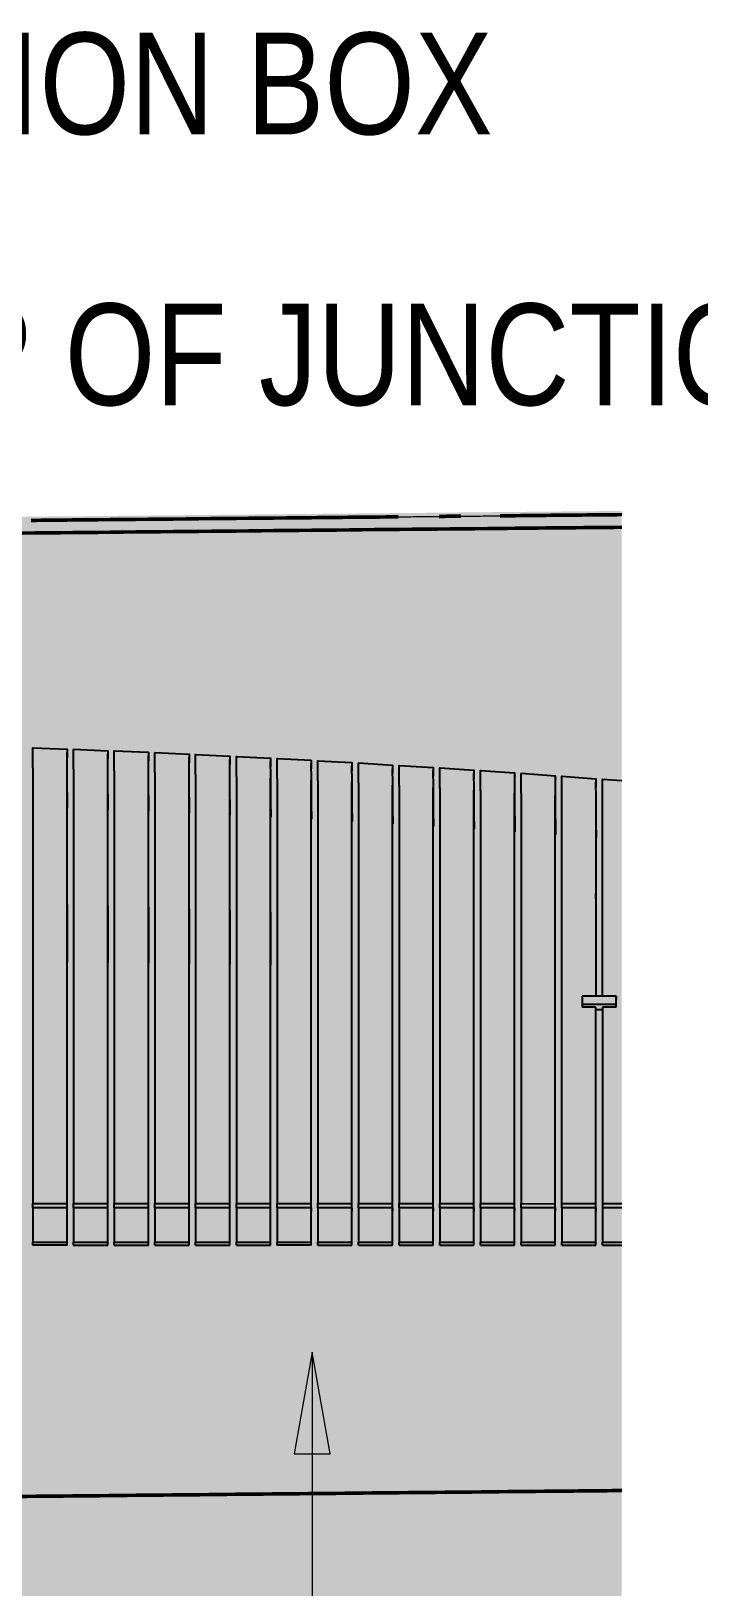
# Model space of a CAD drawing. Header units: metres. Extents: x 0 to 258, y 3 to 25.
# Drawn here: x 25.541 to 26.362, y 21.879 to 23.792 of the extents above; entities that cross this region are included whole.
import ezdxf

# ---------------------------------------------------------------- set-up
doc = ezdxf.new("R2010")
doc.units = ezdxf.units.M
doc.linetypes.add('JacobsDash', pattern=[0.0045, 0.003, -0.0015])
for name, color, linetype, lineweight in [('A-ANNO-NOTE', 7, 'Continuous', 9), ('A-FLOR', 7, 'Continuous', 50), ('A-FLOR-HDLN', 7, 'JacobsDash', 18), ('A-GENM', 7, 'Continuous', 35), ('G-ANNO-TEXT', 7, 'Continuous', 9)]:
    doc.layers.add(name, color=color, linetype=linetype, lineweight=lineweight)
doc.styles.add('Arial Narrow_2', font='ARIALN.TTF', dxfattribs={"height": 0.125})

# ---------------------------------------------------------------- blocks, each defined once
blk = doc.blocks.new('BR08_SEATING_NORTH 3 - BR08_SEATING_NORTH 3-5676583-Section 155')
at = {"layer": 'A-GENM', "color": 254, "lineweight": 25, "true_color": 0xd4d4d4}
for p, q in [((316.9634, 22.9111), (317.0054, 22.9096)), ((317.0054, 22.9079), (317.0054, 22.9055)), ((317.0056, 22.8864), (317.0054, 22.9055)), ((317.0134, 22.9093), (317.0554, 22.9076)), ((317.0554, 22.9059), (317.0554, 22.9035)), ((317.0556, 22.8844), (317.0554, 22.9035)), ((317.0634, 22.9073), (317.1054, 22.9056)), ((317.1054, 22.9038), (317.1054, 22.9014)), ((317.1056, 22.8823), (317.1054, 22.9014)), ((317.1134, 22.9052), (317.1554, 22.9033)), ((317.1554, 22.9016), (317.1554, 22.8992)), ((317.1634, 22.903), (317.2054, 22.901)), ((317.2134, 22.9006), (317.2554, 22.8984)), ((316.9634, 22.8866), (316.9634, 22.3506)), ((317.0054, 22.3506), (317.0054, 22.885)), ((317.0056, 22.8371), (317.0056, 22.8864)), ((317.0134, 22.8847), (317.0134, 22.3506)), ((317.0554, 22.3506), (317.0554, 22.8831)), ((317.0556, 22.8352), (317.0556, 22.8844)), ((317.0634, 22.8827), (317.0634, 22.3506)), ((317.1056, 22.8331), (317.1056, 22.8823)), ((317.1556, 22.8801), (317.1554, 22.8992)), ((317.2054, 22.8992), (317.2054, 22.8968)), ((317.2056, 22.8778), (317.2054, 22.8968)), ((317.2554, 22.8967), (317.2554, 22.8943)), ((317.2556, 22.8753), (317.2554, 22.8943)), ((317.2634, 22.898), (317.3054, 22.8958)), ((317.3054, 22.894), (317.3054, 22.8917)), ((317.3056, 22.8726), (317.3054, 22.8917)), ((317.3134, 22.8953), (317.3554, 22.893)), ((317.3554, 22.8907), (317.3554, 22.8889)), ((317.3556, 22.8698), (317.3554, 22.8889)), ((317.3634, 22.8925), (317.4054, 22.89)), ((317.4054, 22.8883), (317.4054, 22.8859)), ((317.4056, 22.8669), (317.4054, 22.8859)), ((317.4134, 22.8895), (317.4554, 22.8869)), ((317.4554, 22.8852), (317.4554, 22.8828)), ((317.4556, 22.8638), (317.4554, 22.8828)), ((317.4634, 22.8864), (317.5054, 22.8837)), ((317.5054, 22.882), (317.5054, 22.8796)), ((317.5134, 22.8832), (317.5554, 22.8803)), ((317.1054, 22.3506), (317.1054, 22.881)), ((317.1134, 22.8806), (317.1134, 22.3506)), ((317.1554, 22.3506), (317.1554, 22.8787)), ((317.1556, 22.8309), (317.1556, 22.8801)), ((317.1634, 22.8784), (317.1634, 22.3506)), ((317.2054, 22.3506), (317.2054, 22.8764)), ((317.2056, 22.8285), (317.2056, 22.8778)), ((317.2134, 22.876), (317.2134, 22.3506)), ((317.2554, 22.3506), (317.2554, 22.8738)), ((317.2556, 22.826), (317.2556, 22.8753)), ((317.2634, 22.8734), (317.2634, 22.3506)), ((317.3054, 22.3506), (317.3054, 22.8712)), ((317.3056, 22.8234), (317.3056, 22.8726)), ((317.3134, 22.8707), (317.3134, 22.3506)), ((317.3554, 22.3506), (317.3554, 22.8684)), ((317.3556, 22.8206), (317.3556, 22.8698)), ((317.3634, 22.8679), (317.3634, 22.3506)), ((317.4054, 22.3506), (317.4054, 22.8654)), ((317.4056, 22.8295), (317.4056, 22.8669)), ((317.4134, 22.8649), (317.4134, 22.3506)), ((317.4554, 22.3506), (317.4554, 22.8623)), ((317.4556, 22.8146), (317.4556, 22.8638)), ((317.5056, 22.8606), (317.5054, 22.8796)), ((317.5554, 22.8786), (317.5555, 22.8762)), ((317.5556, 22.8573), (317.5555, 22.8762)), ((317.5634, 22.8798), (317.6054, 22.8768)), ((317.6054, 22.8751), (317.6055, 22.8727)), ((317.6056, 22.8538), (317.6055, 22.8727)), ((317.6134, 22.8763), (317.6554, 22.8732)), ((317.6554, 22.8714), (317.6554, 22.8691)), ((317.6556, 22.8501), (317.6554, 22.8691)), ((317.6634, 22.8726), (317.6871, 22.8708)), ((317.0054, 22.8563), (317.0056, 22.8371)), ((317.0554, 22.8543), (317.0556, 22.8352)), ((317.1054, 22.8523), (317.1056, 22.8331)), ((317.1554, 22.85), (317.1556, 22.8309)), ((317.2054, 22.8477), (317.2056, 22.8285)), ((317.2554, 22.8451), (317.2556, 22.826)), ((317.4634, 22.8618), (317.4634, 22.3506)), ((317.5054, 22.3506), (317.5054, 22.8591)), ((317.5056, 22.8114), (317.5056, 22.8606)), ((317.5134, 22.8585), (317.5134, 22.3506)), ((317.5554, 22.3506), (317.5554, 22.8557)), ((317.5556, 22.808), (317.5556, 22.8573)), ((317.5634, 22.8551), (317.5634, 22.3506)), ((317.6054, 22.3505), (317.6054, 22.8522)), ((317.6056, 22.8045), (317.6056, 22.8538)), ((317.6134, 22.3505), (317.6134, 22.8516)), ((317.6554, 22.8485), (317.6554, 22.6059)), ((317.6556, 22.8009), (317.6556, 22.8501)), ((317.6634, 22.6059), (317.6634, 22.8479)), ((317.3054, 22.8425), (317.3056, 22.8234)), ((317.3554, 22.8397), (317.3556, 22.8206)), ((317.4054, 22.8367), (317.4056, 22.8177)), ((317.4056, 22.8177), (317.4056, 22.8295)), ((317.4554, 22.8337), (317.4556, 22.8146)), ((317.5054, 22.8304), (317.5056, 22.8114)), ((317.5555, 22.8271), (317.5556, 22.808)), ((317.6055, 22.8236), (317.6056, 22.8045)), ((317.6554, 22.8199), (317.6556, 22.8009)), ((317.6554, 22.7253), (317.6554, 22.732)), ((317.0054, 22.7185), (317.0054, 22.6476)), ((317.0554, 22.7168), (317.0554, 22.647)), ((317.1054, 22.7151), (317.1054, 22.6464)), ((317.1554, 22.7131), (317.1554, 22.6458)), ((317.2054, 22.7111), (317.2054, 22.6451)), ((317.2554, 22.709), (317.2554, 22.6444)), ((317.6384, 22.5959), (317.6384, 22.5922)), ((317.6804, 22.6059), (317.6804, 22.6021)), ((317.6804, 22.5922), (317.6804, 22.5959)), ((317.6554, 22.5922), (317.6384, 22.5922)), ((317.6554, 22.3505), (317.6554, 22.5922)), ((317.6554, 22.5893), (317.6554, 22.5922)), ((317.6554, 22.5892), (317.6634, 22.5892)), ((317.6634, 22.5922), (317.6634, 22.3505)), ((317.6804, 22.5922), (317.6634, 22.5922)), ((316.9634, 22.3506), (317.0054, 22.3506)), ((316.9634, 22.3455), (316.9634, 22.3506)), ((317.0054, 22.3455), (317.0054, 22.3506)), ((317.0134, 22.3506), (317.0554, 22.3506)), ((317.0134, 22.3455), (317.0134, 22.3506)), ((317.0554, 22.3455), (317.0554, 22.3506)), ((317.0634, 22.3506), (317.1054, 22.3506)), ((317.0634, 22.3455), (317.0634, 22.3506)), ((317.1054, 22.3455), (317.1054, 22.3506)), ((317.1134, 22.3506), (317.1554, 22.3506)), ((317.1134, 22.3455), (317.1134, 22.3506)), ((317.1554, 22.3455), (317.1554, 22.3506)), ((317.1634, 22.3506), (317.2054, 22.3506)), ((317.1634, 22.3455), (317.1634, 22.3506)), ((317.2054, 22.3455), (317.2054, 22.3506)), ((317.2134, 22.3506), (317.2554, 22.3506)), ((317.2134, 22.3455), (317.2134, 22.3506)), ((317.2554, 22.3455), (317.2554, 22.3506)), ((317.2634, 22.3506), (317.3054, 22.3506)), ((317.2634, 22.3455), (317.2634, 22.3506)), ((317.3054, 22.3455), (317.3054, 22.3506)), ((317.3134, 22.3506), (317.3554, 22.3506)), ((317.3134, 22.3455), (317.3134, 22.3506)), ((317.3554, 22.3455), (317.3554, 22.3506)), ((317.3634, 22.3506), (317.4054, 22.3506)), ((317.3634, 22.3455), (317.3634, 22.3506)), ((317.4054, 22.3455), (317.4054, 22.3506)), ((317.4134, 22.3506), (317.4554, 22.3506)), ((317.4134, 22.3455), (317.4134, 22.3506)), ((317.4554, 22.3455), (317.4554, 22.3506)), ((317.4634, 22.3506), (317.5054, 22.3506)), ((317.4634, 22.3455), (317.4634, 22.3506)), ((317.5054, 22.3455), (317.5054, 22.3506)), ((317.5134, 22.3506), (317.5554, 22.3506)), ((317.5134, 22.3455), (317.5134, 22.3506)), ((317.5554, 22.3455), (317.5554, 22.3506)), ((317.5634, 22.3506), (317.6054, 22.3505)), ((317.5634, 22.3455), (317.5634, 22.3506)), ((317.6054, 22.3455), (317.6054, 22.3505)), ((317.6134, 22.3455), (317.6134, 22.3505)), ((317.6554, 22.3505), (317.6134, 22.3505)), ((317.6554, 22.3455), (317.6554, 22.3505)), ((317.6634, 22.3505), (317.6634, 22.3455)), ((317.6871, 22.3505), (317.6634, 22.3505)), ((317.0054, 22.3415), (317.0054, 22.3455)), ((317.0554, 22.3415), (317.0554, 22.3455)), ((317.1054, 22.3415), (317.1054, 22.3455)), ((317.1554, 22.3415), (317.1554, 22.3455)), ((317.2054, 22.3415), (317.2054, 22.3455)), ((317.2554, 22.3415), (317.2554, 22.3455)), ((317.3054, 22.3455), (317.3054, 22.3415)), ((317.3554, 22.3455), (317.3554, 22.3415)), ((317.4054, 22.3455), (317.4054, 22.3415)), ((317.4554, 22.3455), (317.4554, 22.3415)), ((317.5054, 22.3455), (317.5054, 22.3415)), ((317.5554, 22.3455), (317.5554, 22.3415)), ((317.6054, 22.3455), (317.6054, 22.3415)), ((317.6554, 22.3455), (317.6554, 22.3415)), ((316.9634, 22.2996), (316.9634, 22.3034)), ((317.002, 22.2996), (316.9634, 22.2996)), ((317.0038, 22.2996), (317.002, 22.2996)), ((317.0054, 22.2996), (317.0038, 22.2996)), ((317.0054, 22.2996), (317.0054, 22.3034)), ((317.0134, 22.2996), (317.0134, 22.3034)), ((317.0134, 22.2996), (317.052, 22.2996)), ((317.052, 22.2996), (317.0538, 22.2996)), ((317.0538, 22.2996), (317.0554, 22.2996)), ((317.0554, 22.2996), (317.0554, 22.3034)), ((317.0634, 22.2996), (317.0634, 22.3034)), ((317.0634, 22.2996), (317.1054, 22.2996)), ((317.1054, 22.2996), (317.1054, 22.3034)), ((317.1134, 22.2996), (317.1134, 22.3034)), ((317.1134, 22.2996), (317.1554, 22.2996)), ((317.1554, 22.2996), (317.1554, 22.3034)), ((317.1634, 22.2996), (317.1634, 22.3034)), ((317.1634, 22.2996), (317.2054, 22.2996)), ((317.2054, 22.2996), (317.2054, 22.3034)), ((317.2134, 22.2996), (317.2134, 22.3034)), ((317.2134, 22.2996), (317.2323, 22.2996)), ((317.2323, 22.2996), (317.2554, 22.2996)), ((317.2554, 22.2996), (317.2554, 22.3034)), ((317.2634, 22.2996), (317.2634, 22.3034)), ((317.3054, 22.2996), (317.2634, 22.2996)), ((317.3054, 22.2996), (317.3054, 22.3034)), ((317.3134, 22.2996), (317.3134, 22.3034)), ((317.3134, 22.2996), (317.3554, 22.2996)), ((317.3554, 22.2996), (317.3554, 22.3034)), ((317.3634, 22.2996), (317.3634, 22.3034)), ((317.3634, 22.2996), (317.4054, 22.2996)), ((317.4054, 22.2996), (317.4054, 22.3034)), ((317.4134, 22.2996), (317.4134, 22.3034)), ((317.4134, 22.2996), (317.4554, 22.2996)), ((317.4554, 22.2996), (317.4554, 22.3034)), ((317.4634, 22.2996), (317.4634, 22.3034)), ((317.4634, 22.2996), (317.5054, 22.2996)), ((317.5054, 22.2996), (317.5054, 22.3034)), ((317.5134, 22.2996), (317.5134, 22.3034)), ((317.5134, 22.2996), (317.5461, 22.2997)), ((317.5461, 22.2997), (317.5554, 22.2997)), ((317.5554, 22.2997), (317.5554, 22.3034)), ((317.5634, 22.2997), (317.5634, 22.3034)), ((317.5634, 22.2997), (317.5893, 22.2997)), ((317.5893, 22.2997), (317.6054, 22.2997)), ((317.6054, 22.2997), (317.6054, 22.3034)), ((317.6134, 22.2997), (317.6134, 22.3034)), ((317.6134, 22.2997), (317.6554, 22.2997)), ((317.6554, 22.2997), (317.6554, 22.3034)), ((317.6634, 22.2997), (317.6634, 22.3034)), ((317.6634, 22.2997), (317.6871, 22.2997))]:
    blk.add_line(p, q, dxfattribs=at)
at = {"layer": 'A-GENM', "color": 7, "lineweight": 25, "true_color": 0xefefef}
for p, q in [((317.6804, 22.6059), (317.6384, 22.6059)), ((317.6384, 22.6059), (317.6384, 22.5959)), ((317.6384, 22.5959), (317.6804, 22.5959)), ((317.6804, 22.5959), (317.6804, 22.6059)), ((316.9634, 22.3455), (316.9634, 22.3034)), ((317.0054, 22.3455), (316.9634, 22.3455)), ((317.0054, 22.3034), (317.0054, 22.3455)), ((317.0134, 22.3455), (317.0134, 22.3034)), ((317.0554, 22.3455), (317.0134, 22.3455)), ((317.0554, 22.3034), (317.0554, 22.3455)), ((317.0634, 22.3455), (317.0634, 22.3034)), ((317.1054, 22.3455), (317.0634, 22.3455)), ((317.1054, 22.3034), (317.1054, 22.3455)), ((317.1134, 22.3455), (317.1134, 22.3034)), ((317.1554, 22.3455), (317.1134, 22.3455)), ((317.1554, 22.3034), (317.1554, 22.3455)), ((317.1634, 22.3455), (317.1634, 22.3034)), ((317.2054, 22.3455), (317.1634, 22.3455)), ((317.2054, 22.3034), (317.2054, 22.3455)), ((317.2134, 22.3455), (317.2134, 22.3034)), ((317.2554, 22.3455), (317.2134, 22.3455)), ((317.2554, 22.3034), (317.2554, 22.3455)), ((317.2634, 22.3455), (317.2634, 22.3034)), ((317.3054, 22.3455), (317.2634, 22.3455)), ((317.3054, 22.3034), (317.3054, 22.3455)), ((317.3134, 22.3455), (317.3134, 22.3034)), ((317.3554, 22.3455), (317.3134, 22.3455)), ((317.3554, 22.3034), (317.3554, 22.3455)), ((317.3634, 22.3455), (317.3634, 22.3034)), ((317.4054, 22.3455), (317.3634, 22.3455)), ((317.4054, 22.3034), (317.4054, 22.3455)), ((317.4134, 22.3455), (317.4134, 22.3034)), ((317.4554, 22.3455), (317.4134, 22.3455)), ((317.4554, 22.3034), (317.4554, 22.3455)), ((317.4634, 22.3455), (317.4634, 22.3034)), ((317.5054, 22.3455), (317.4634, 22.3455)), ((317.5054, 22.3034), (317.5054, 22.3455)), ((317.5134, 22.3455), (317.5134, 22.3034)), ((317.5554, 22.3455), (317.5134, 22.3455)), ((317.5554, 22.3034), (317.5554, 22.3455)), ((317.5634, 22.3455), (317.5634, 22.3034)), ((317.6054, 22.3455), (317.5634, 22.3455)), ((317.6054, 22.3034), (317.6054, 22.3455)), ((317.6134, 22.3455), (317.6134, 22.3034)), ((317.6554, 22.3455), (317.6134, 22.3455)), ((317.6554, 22.3034), (317.6554, 22.3455)), ((317.6634, 22.3455), (317.6634, 22.3034)), ((317.6871, 22.3455), (317.6634, 22.3455)), ((316.9634, 22.3034), (317.0054, 22.3034)), ((317.0134, 22.3034), (317.0554, 22.3034)), ((317.0634, 22.3034), (317.1054, 22.3034)), ((317.1134, 22.3034), (317.1554, 22.3034)), ((317.1634, 22.3034), (317.2054, 22.3034)), ((317.2134, 22.3034), (317.2554, 22.3034)), ((317.2634, 22.3034), (317.3054, 22.3034)), ((317.3134, 22.3034), (317.3554, 22.3034)), ((317.3634, 22.3034), (317.4054, 22.3034)), ((317.4134, 22.3034), (317.4554, 22.3034)), ((317.4634, 22.3034), (317.5054, 22.3034)), ((317.5134, 22.3034), (317.5554, 22.3034)), ((317.5634, 22.3034), (317.6054, 22.3034)), ((317.6134, 22.3034), (317.6554, 22.3034)), ((317.6634, 22.3034), (317.6871, 22.3034))]:
    blk.add_line(p, q, dxfattribs=at)
at = {"layer": 'A-GENM', "color": 254, "lineweight": 25, "true_color": 0xd4d4d4}
for points, knots in [([(316.9634, 22.9094), (316.9634, 22.9098), (316.9634, 22.9105), (316.9634, 22.9112), (316.9634, 22.911), (316.9634, 22.9106)], [0.6666667, 0.6666667, 0.6666667, 0.6666667, 0.75, 0.8333333, 1, 1, 1, 1]), ([(316.9634, 22.8866), (316.9634, 22.8893), (316.9634, 22.8932), (316.9634, 22.8976), (316.9634, 22.9006), (316.9634, 22.9034), (316.9634, 22.9059), (316.9634, 22.9079), (316.9634, 22.909), (316.9634, 22.9094)], [0, 0, 0, 0, 0.1666667, 0.25, 0.3333333, 0.4166667, 0.5, 0.5833333, 0.6666667, 0.6666667, 0.6666667, 0.6666667]), ([(317.0054, 22.9091), (317.0054, 22.9095), (317.0054, 22.9097), (317.0054, 22.909), (317.0054, 22.908), (317.0054, 22.9064), (317.0054, 22.9043), (317.0054, 22.9018), (317.0054, 22.9), (317.0054, 22.8991)], [0, 0, 0, 0, 0.1666667, 0.25, 0.3333333, 0.4166667, 0.5, 0.5833333, 0.6666667, 0.6666667, 0.6666667, 0.6666667]), ([(317.0134, 22.9076), (317.0134, 22.908), (317.0134, 22.9087), (317.0134, 22.9094), (317.0134, 22.9092), (317.0134, 22.9088)], [0.6666667, 0.6666667, 0.6666667, 0.6666667, 0.75, 0.8333333, 1, 1, 1, 1]), ([(317.0134, 22.8847), (317.0134, 22.8875), (317.0134, 22.8913), (317.0134, 22.8958), (317.0134, 22.8988), (317.0134, 22.9015), (317.0134, 22.904), (317.0134, 22.9061), (317.0134, 22.9071), (317.0134, 22.9076)], [0, 0, 0, 0, 0.1666667, 0.25, 0.3333333, 0.4166667, 0.5, 0.5833333, 0.6666667, 0.6666667, 0.6666667, 0.6666667]), ([(317.0554, 22.9071), (317.0554, 22.9076), (317.0554, 22.9077), (317.0554, 22.907), (317.0554, 22.906), (317.0554, 22.9045), (317.0554, 22.9024), (317.0554, 22.8999), (317.0554, 22.8981), (317.0554, 22.8971)], [0, 0, 0, 0, 0.1666667, 0.25, 0.3333333, 0.4166667, 0.5, 0.5833333, 0.6666667, 0.6666667, 0.6666667, 0.6666667]), ([(317.0634, 22.9056), (317.0634, 22.906), (317.0634, 22.9067), (317.0634, 22.9074), (317.0634, 22.9073), (317.0634, 22.9068)], [0.6666667, 0.6666667, 0.6666667, 0.6666667, 0.75, 0.8333333, 1, 1, 1, 1]), ([(317.0634, 22.8827), (317.0634, 22.8855), (317.0634, 22.8894), (317.0634, 22.8938), (317.0634, 22.8968), (317.0634, 22.8996), (317.0634, 22.9021), (317.0634, 22.9041), (317.0634, 22.9052), (317.0634, 22.9056)], [0, 0, 0, 0, 0.1666667, 0.25, 0.3333333, 0.4166667, 0.5, 0.5833333, 0.6666667, 0.6666667, 0.6666667, 0.6666667]), ([(317.1054, 22.9051), (317.1054, 22.9055), (317.1054, 22.9057), (317.1054, 22.9049), (317.1054, 22.9039), (317.1054, 22.9024), (317.1054, 22.9003), (317.1054, 22.8978), (317.1054, 22.896), (317.1054, 22.895)], [0, 0, 0, 0, 0.1666667, 0.25, 0.3333333, 0.4166667, 0.5, 0.5833333, 0.6666667, 0.6666667, 0.6666667, 0.6666667]), ([(317.1134, 22.9035), (317.1134, 22.9039), (317.1134, 22.9046), (317.1134, 22.9053), (317.1134, 22.9051), (317.1134, 22.9047)], [0.6666667, 0.6666667, 0.6666667, 0.6666667, 0.75, 0.8333333, 1, 1, 1, 1]), ([(317.1134, 22.8806), (317.1134, 22.8834), (317.1134, 22.8872), (317.1134, 22.8917), (317.1134, 22.8947), (317.1134, 22.8975), (317.1134, 22.8999), (317.1134, 22.902), (317.1134, 22.9031), (317.1134, 22.9035)], [0, 0, 0, 0, 0.1666667, 0.25, 0.3333333, 0.4166667, 0.5, 0.5833333, 0.6666667, 0.6666667, 0.6666667, 0.6666667]), ([(317.1554, 22.9028), (317.1554, 22.9033), (317.1554, 22.9034), (317.1554, 22.9027), (317.1554, 22.9017), (317.1554, 22.9001), (317.1554, 22.898), (317.1554, 22.8956), (317.1554, 22.8937), (317.1554, 22.8928)], [0, 0, 0, 0, 0.1666667, 0.25, 0.3333333, 0.4166667, 0.5, 0.5833333, 0.6666667, 0.6666667, 0.6666667, 0.6666667]), ([(317.1634, 22.9012), (317.1634, 22.9016), (317.1634, 22.9023), (317.1634, 22.9031), (317.1634, 22.9029), (317.1634, 22.9025)], [0.6666667, 0.6666667, 0.6666667, 0.6666667, 0.75, 0.8333333, 1, 1, 1, 1]), ([(317.1634, 22.8784), (317.1634, 22.8811), (317.1634, 22.885), (317.1634, 22.8894), (317.1634, 22.8924), (317.1634, 22.8952), (317.1634, 22.8977), (317.1634, 22.8998), (317.1634, 22.9008), (317.1634, 22.9012)], [0, 0, 0, 0, 0.1666667, 0.25, 0.3333333, 0.4166667, 0.5, 0.5833333, 0.6666667, 0.6666667, 0.6666667, 0.6666667]), ([(317.2054, 22.9005), (317.2054, 22.9009), (317.2054, 22.901), (317.2054, 22.9003), (317.2054, 22.8993), (317.2054, 22.8978), (317.2054, 22.8957), (317.2054, 22.8932), (317.2054, 22.8914), (317.2054, 22.8904)], [0, 0, 0, 0, 0.1666667, 0.25, 0.3333333, 0.4166667, 0.5, 0.5833333, 0.6666667, 0.6666667, 0.6666667, 0.6666667]), ([(317.2134, 22.876), (317.2134, 22.8787), (317.2134, 22.8826), (317.2134, 22.887), (317.2134, 22.89), (317.2134, 22.8928), (317.2134, 22.8953), (317.2134, 22.8974), (317.2134, 22.8989), (317.2134, 22.8999), (317.2134, 22.9007), (317.2134, 22.9005), (317.2134, 22.9001)], [0, 0, 0, 0, 0.166667, 0.25, 0.333333, 0.416667, 0.5, 0.583333, 0.666667, 0.75, 0.833333, 1, 1, 1, 1]), ([(317.2554, 22.8979), (317.2554, 22.8984), (317.2554, 22.8985), (317.2554, 22.8978), (317.2554, 22.8968), (317.2554, 22.8952), (317.2554, 22.8932), (317.2554, 22.8907), (317.2554, 22.8888), (317.2554, 22.8879)], [0, 0, 0, 0, 0.1666667, 0.25, 0.3333333, 0.4166667, 0.5, 0.5833333, 0.6666667, 0.6666667, 0.6666667, 0.6666667]), ([(317.2634, 22.8734), (317.2634, 22.8762), (317.2634, 22.88), (317.2634, 22.8845), (317.2634, 22.8875), (317.2634, 22.8902), (317.2634, 22.8927), (317.2634, 22.8948), (317.2634, 22.8964), (317.2634, 22.8974), (317.2634, 22.8981), (317.2634, 22.8979), (317.2634, 22.8975)], [0, 0, 0, 0, 0.166667, 0.25, 0.333333, 0.416667, 0.5, 0.583333, 0.666667, 0.75, 0.833333, 1, 1, 1, 1]), ([(317.3054, 22.8953), (317.3054, 22.8957), (317.3054, 22.8959), (317.3054, 22.8951), (317.3054, 22.8941), (317.3054, 22.8926), (317.3054, 22.8905), (317.3054, 22.888), (317.3054, 22.8862), (317.3054, 22.8852)], [0, 0, 0, 0, 0.1666667, 0.25, 0.3333333, 0.4166667, 0.5, 0.5833333, 0.6666667, 0.6666667, 0.6666667, 0.6666667]), ([(317.3134, 22.8936), (317.3134, 22.894), (317.3134, 22.8947), (317.3134, 22.8954), (317.3134, 22.8953), (317.3134, 22.8948)], [0.6666667, 0.6666667, 0.6666667, 0.6666667, 0.75, 0.8333333, 1, 1, 1, 1]), ([(317.3134, 22.8707), (317.3134, 22.8735), (317.3134, 22.8773), (317.3134, 22.8818), (317.3134, 22.8848), (317.3134, 22.8876), (317.3134, 22.89), (317.3134, 22.8921), (317.3134, 22.8932), (317.3134, 22.8936)], [0, 0, 0, 0, 0.1666667, 0.25, 0.3333333, 0.4166667, 0.5, 0.5833333, 0.6666667, 0.6666667, 0.6666667, 0.6666667]), ([(317.3554, 22.8925), (317.3554, 22.8929), (317.3554, 22.8931), (317.3554, 22.8923), (317.3554, 22.8917), (317.3554, 22.8912)], [0, 0, 0, 0, 0.1666667, 0.25, 0.3333333, 0.3333333, 0.3333333, 0.3333333]), ([(317.3554, 22.8909), (317.3554, 22.8906), (317.3554, 22.8896), (317.3554, 22.8877), (317.3554, 22.8852), (317.3554, 22.8834), (317.3554, 22.8824)], [0.3516441, 0.3516441, 0.3516441, 0.3516441, 0.4166667, 0.5, 0.5833333, 0.6666667, 0.6666667, 0.6666667, 0.6666667]), ([(317.3634, 22.8679), (317.3634, 22.8707), (317.3634, 22.8745), (317.3634, 22.879), (317.3634, 22.882), (317.3634, 22.8847), (317.3634, 22.8872), (317.3634, 22.8893), (317.3634, 22.8909), (317.3634, 22.8919), (317.3634, 22.8926), (317.3634, 22.8924), (317.3634, 22.892)], [0, 0, 0, 0, 0.166667, 0.25, 0.333333, 0.416667, 0.5, 0.583333, 0.666667, 0.75, 0.833333, 1, 1, 1, 1]), ([(317.4054, 22.8895), (317.4054, 22.89), (317.4054, 22.8901), (317.4054, 22.8894), (317.4054, 22.8884), (317.4054, 22.8868), (317.4054, 22.8847), (317.4054, 22.8822), (317.4054, 22.8804), (317.4054, 22.8794)], [0, 0, 0, 0, 0.1666667, 0.25, 0.3333333, 0.4166667, 0.5, 0.5833333, 0.6666667, 0.6666667, 0.6666667, 0.6666667]), ([(317.4134, 22.8878), (317.4134, 22.8882), (317.4134, 22.8889), (317.4134, 22.8896), (317.4134, 22.8895), (317.4134, 22.8891)], [0.6666667, 0.6666667, 0.6666667, 0.6666667, 0.75, 0.8333333, 1, 1, 1, 1]), ([(317.4134, 22.8649), (317.4134, 22.8677), (317.4134, 22.8715), (317.4134, 22.876), (317.4134, 22.879), (317.4134, 22.8818), (317.4134, 22.8842), (317.4134, 22.8863), (317.4134, 22.8874), (317.4134, 22.8878)], [0, 0, 0, 0, 0.1666667, 0.25, 0.3333333, 0.4166667, 0.5, 0.5833333, 0.6666667, 0.6666667, 0.6666667, 0.6666667]), ([(317.4554, 22.8865), (317.4554, 22.8869), (317.4554, 22.887), (317.4554, 22.8863), (317.4554, 22.8853), (317.4554, 22.8837), (317.4554, 22.8816), (317.4554, 22.8792), (317.4554, 22.8773), (317.4554, 22.8764)], [0, 0, 0, 0, 0.1666667, 0.25, 0.3333333, 0.4166667, 0.5, 0.5833333, 0.6666667, 0.6666667, 0.6666667, 0.6666667]), ([(317.4634, 22.8847), (317.4634, 22.8851), (317.4634, 22.8858), (317.4634, 22.8865), (317.4634, 22.8864), (317.4634, 22.8859)], [0.6666667, 0.6666667, 0.6666667, 0.6666667, 0.75, 0.8333333, 1, 1, 1, 1]), ([(317.4634, 22.8618), (317.4634, 22.8646), (317.4634, 22.8684), (317.4634, 22.8729), (317.4634, 22.8759), (317.4634, 22.8786), (317.4634, 22.8811), (317.4634, 22.8832), (317.4634, 22.8843), (317.4634, 22.8847)], [0, 0, 0, 0, 0.1666667, 0.25, 0.3333333, 0.4166667, 0.5, 0.5833333, 0.6666667, 0.6666667, 0.6666667, 0.6666667]), ([(317.5054, 22.8832), (317.5054, 22.8836), (317.5054, 22.8838), (317.5054, 22.8831), (317.5054, 22.8821), (317.5054, 22.8805), (317.5054, 22.8784), (317.5054, 22.8759), (317.5054, 22.8741), (317.5054, 22.8731)], [0, 0, 0, 0, 0.1666667, 0.25, 0.3333333, 0.4166667, 0.5, 0.5833333, 0.6666667, 0.6666667, 0.6666667, 0.6666667]), ([(317.5134, 22.8814), (317.5134, 22.8819), (317.5134, 22.8825), (317.5134, 22.8833), (317.5134, 22.8831), (317.5134, 22.8827)], [0.6666667, 0.6666667, 0.6666667, 0.6666667, 0.75, 0.8333333, 1, 1, 1, 1]), ([(317.5134, 22.8585), (317.5134, 22.8613), (317.5134, 22.8651), (317.5134, 22.8696), (317.5134, 22.8726), (317.5134, 22.8754), (317.5134, 22.8779), (317.5134, 22.88), (317.5134, 22.881), (317.5134, 22.8814)], [0, 0, 0, 0, 0.1666667, 0.25, 0.3333333, 0.4166667, 0.5, 0.5833333, 0.6666667, 0.6666667, 0.6666667, 0.6666667]), ([(317.5554, 22.8799), (317.5554, 22.8803), (317.5554, 22.8804), (317.5554, 22.8797), (317.5554, 22.8787), (317.5554, 22.8771), (317.5554, 22.875), (317.5554, 22.8725), (317.5554, 22.8707), (317.5554, 22.8697)], [0, 0, 0, 0, 0.1666667, 0.25, 0.3333333, 0.4166667, 0.5, 0.5833333, 0.6666667, 0.6666667, 0.6666667, 0.6666667]), ([(317.5634, 22.878), (317.5634, 22.8785), (317.5634, 22.8791), (317.5634, 22.8799), (317.5634, 22.8797), (317.5634, 22.8793)], [0.6666667, 0.6666667, 0.6666667, 0.6666667, 0.75, 0.8333333, 1, 1, 1, 1]), ([(317.5634, 22.8551), (317.5634, 22.8579), (317.5634, 22.8617), (317.5634, 22.8662), (317.5634, 22.8692), (317.5634, 22.872), (317.5634, 22.8745), (317.5634, 22.8766), (317.5634, 22.8776), (317.5634, 22.878)], [0, 0, 0, 0, 0.1666667, 0.25, 0.3333333, 0.4166667, 0.5, 0.5833333, 0.6666667, 0.6666667, 0.6666667, 0.6666667]), ([(317.6054, 22.8763), (317.6054, 22.8768), (317.6054, 22.8769), (317.6054, 22.8762), (317.6054, 22.8752), (317.6054, 22.8736), (317.6054, 22.8715), (317.6054, 22.869), (317.6054, 22.8672), (317.6054, 22.8662)], [0, 0, 0, 0, 0.1666667, 0.25, 0.3333333, 0.4166667, 0.5, 0.5833333, 0.6666667, 0.6666667, 0.6666667, 0.6666667]), ([(317.6134, 22.8516), (317.6134, 22.8544), (317.6134, 22.8582), (317.6134, 22.8627), (317.6134, 22.8657), (317.6134, 22.8684), (317.6134, 22.8709), (317.6134, 22.873), (317.6134, 22.8746), (317.6134, 22.8756), (317.6134, 22.8763), (317.6134, 22.8762), (317.6134, 22.8758)], [0, 0, 0, 0, 0.166667, 0.25, 0.333333, 0.416667, 0.5, 0.583333, 0.666667, 0.75, 0.833333, 1, 1, 1, 1]), ([(317.6554, 22.8727), (317.6554, 22.8731), (317.6554, 22.8733), (317.6554, 22.8725), (317.6554, 22.8715), (317.6554, 22.87), (317.6554, 22.8679), (317.6554, 22.8654), (317.6554, 22.8635), (317.6554, 22.8626)], [0, 0, 0, 0, 0.1666667, 0.25, 0.3333333, 0.4166667, 0.5, 0.5833333, 0.6666667, 0.6666667, 0.6666667, 0.6666667]), ([(317.6634, 22.8479), (317.6634, 22.8507), (317.6634, 22.8545), (317.6634, 22.859), (317.6634, 22.862), (317.6634, 22.8648), (317.6634, 22.8673), (317.6634, 22.8694), (317.6634, 22.8709), (317.6634, 22.8719), (317.6634, 22.8727), (317.6634, 22.8725), (317.6634, 22.8721)], [0, 0, 0, 0, 0.166667, 0.25, 0.333333, 0.416667, 0.5, 0.583333, 0.666667, 0.75, 0.833333, 1, 1, 1, 1])]:
    blk.add_open_spline(points, degree=3, knots=knots, dxfattribs=at)
blk = doc.blocks.new('T2DPAA-T2D-C3S-DU-M3D-100304_rvt-7-Section 155')
at = {"layer": 'A-GENM', "color": 254, "lineweight": 25, "true_color": 0xd4d4d4}
blk.add_blockref('BR08_SEATING_NORTH 3 - BR08_SEATING_NORTH 3-5676583-Section 155', (0, 0), dxfattribs=at)

msp = doc.modelspace()

# ---------------------------------------------------------------- hatches: boundary and pattern name
at = {"layer": 'A-FLOR', "lineweight": 5, "true_color": 0xc0c0c0}
h = msp.add_hatch(color=9, dxfattribs=at)
h.paths.add_polyline_path([(23.0999, 23.1669), (23.1099, 23.167), (23.0999, 23.1711)])
h.paths.add_polyline_path([(23.1099, 23.167), (23.1601, 23.1675), (23.1491, 23.172), (23.0999, 23.1712)])
h.paths.add_polyline_path([(23.1601, 23.1675), (23.2102, 23.168), (23.1989, 23.1725), (23.1689, 23.1722), (23.1492, 23.172)])
h.paths.add_polyline_path([(23.2102, 23.168), (23.2854, 23.1687), (23.2743, 23.1732), (23.1993, 23.1725)])
h.paths.add_polyline_path([(23.3857, 23.1697), (23.3865, 23.17), (23.3997, 23.1745), (23.3749, 23.1742)])
h.paths.add_polyline_path([(23.3356, 23.1692), (23.3857, 23.1697), (23.3747, 23.1742), (23.3499, 23.174)])
h.paths.add_polyline_path([(23.2854, 23.1687), (23.3356, 23.1692), (23.3243, 23.1737), (23.2999, 23.1735), (23.2996, 23.1735), (23.2908, 23.1734), (23.2743, 23.1732)])
h.paths.add_polyline_path([(23.3356, 23.1692), (23.3497, 23.174), (23.3364, 23.1738), (23.3244, 23.1737)])
h.paths.add_polyline_path([(23.4755, 23.1752), (23.486, 23.1707), (23.4998, 23.1754), (23.486, 23.1753)])
h.paths.add_polyline_path([(23.4609, 23.1705), (23.486, 23.1707), (23.4755, 23.1752), (23.4617, 23.1707)])
h.paths.add_polyline_path([(23.3857, 23.1697), (23.4609, 23.1705), (23.4497, 23.1749), (23.4496, 23.1749), (23.3997, 23.1744), (23.3861, 23.1698)])
h.paths.add_polyline_path([(23.4609, 23.1705), (23.4754, 23.1752), (23.4661, 23.1751), (23.4499, 23.1749)])
h.paths.add_polyline_path([(24.5887, 23.1815), (24.5893, 23.1817), (24.5994, 23.1859)])
h.paths.add_polyline_path([(24.6388, 23.182), (24.714, 23.1827), (24.6995, 23.1872), (24.6816, 23.187), (24.6751, 23.1869), (24.675, 23.1869), (24.6251, 23.1864)])
h.paths.add_polyline_path([(24.6138, 23.1817), (24.6388, 23.182), (24.625, 23.1864), (24.6001, 23.1862)])
h.paths.add_polyline_path([(24.5637, 23.1812), (24.6138, 23.1817), (24.6, 23.1862), (24.5754, 23.1859), (24.5501, 23.1857)])
h.paths.add_polyline_path([(24.5136, 23.1807), (24.5637, 23.1812), (24.55, 23.1857), (24.5227, 23.1854), (24.5001, 23.1852), (24.5136, 23.1807)])
h.paths.add_polyline_path([(23.6615, 23.1724), (24.5136, 23.1807), (24.5001, 23.1852), (24.113, 23.1814), (23.6737, 23.1771), (23.6499, 23.1769)])
h.paths.add_polyline_path([(23.5863, 23.1717), (23.5863, 23.1717), (23.6615, 23.1724), (23.6499, 23.1769), (23.5999, 23.1764), (23.5999, 23.1764), (23.5884, 23.1763), (23.5749, 23.1762)])
h.paths.add_polyline_path([(23.5496, 23.1759), (23.5612, 23.1714), (23.5863, 23.1717), (23.5748, 23.1762), (23.5568, 23.176)])
h.paths.add_polyline_path([(23.486, 23.1707), (23.5612, 23.1714), (23.5496, 23.1759), (23.5242, 23.1754), (23.5248, 23.1757), (23.4999, 23.1754), (23.4958, 23.174)])
h.paths.add_polyline_path([(24.7391, 23.183), (24.7641, 23.1832), (24.75, 23.1876), (24.7252, 23.1874), (24.7391, 23.183)])
h.paths.add_polyline_path([(24.714, 23.1827), (24.7391, 23.183), (24.725, 23.1874), (24.6996, 23.1872)])
h.paths.add_polyline_path([(25.4408, 23.1898), (25.4658, 23.1901), (25.4738, 23.1947), (25.426, 23.1943)])
h.paths.add_polyline_path([(25.4157, 23.1896), (25.4158, 23.1896), (25.4408, 23.1898), (25.4258, 23.1943), (25.4157, 23.1942), (25.4157, 23.1898)])
h.paths.add_polyline_path([(25.3656, 23.1891), (25.4157, 23.1896), (25.4157, 23.1942), (25.4047, 23.1941), (25.3759, 23.1938)])
h.paths.add_polyline_path([(25.2653, 23.1881), (25.3656, 23.1891), (25.3757, 23.1938), (25.2508, 23.1925), (25.2653, 23.1881)])
h.paths.add_polyline_path([(25.2403, 23.1879), (25.2653, 23.1881), (25.2507, 23.1925), (25.2403, 23.1924), (25.2403, 23.1881)])
h.paths.add_polyline_path([(25.14, 23.1869), (25.2403, 23.1879), (25.2403, 23.1924), (25.2067, 23.1921), (25.1758, 23.1918), (25.1757, 23.1918), (25.1754, 23.1918), (25.1258, 23.1913), (25.1392, 23.1871)])
h.paths.add_polyline_path([(24.9646, 23.1852), (25.14, 23.1869), (25.1256, 23.1913), (25.0501, 23.1903), (25.0506, 23.1906), (25.0089, 23.1902), (25.0006, 23.1901), (25.0006, 23.1901), (25.0001, 23.1901), (24.9506, 23.1896)])
h.paths.add_polyline_path([(24.9145, 23.1847), (24.9646, 23.1852), (24.9505, 23.1896), (24.9003, 23.1891)])
h.paths.add_polyline_path([(24.8644, 23.1842), (24.9145, 23.1847), (24.9, 23.1891), (24.8749, 23.1886), (24.8755, 23.1889), (24.8644, 23.1888), (24.8644, 23.1844)])
h.paths.add_polyline_path([(24.7641, 23.1832), (24.8636, 23.1844), (24.85, 23.1886), (24.8499, 23.1886), (24.8249, 23.1881), (24.8253, 23.1884), (24.8233, 23.1884), (24.8002, 23.1881), (24.8, 23.1881), (24.7553, 23.1877), (24.7502, 23.1877)])
h.paths.add_polyline_path([(24.8644, 23.1842), (24.8644, 23.1888), (24.8536, 23.1887), (24.8502, 23.1886)])
h.paths.add_polyline_path([(24.8894, 23.1844), (24.8894, 23.1844), (24.8814, 23.187)])
h.paths.add_polyline_path([(25.1901, 23.1874), (25.1902, 23.1874), (25.1783, 23.191)])
h.paths.add_polyline_path([(25.4658, 23.1901), (25.5159, 23.1905), (25.5008, 23.195), (25.4738, 23.1947), (25.4662, 23.1903)])
h.paths.add_polyline_path([(25.5508, 23.1955), (25.541, 23.1908), (25.5911, 23.1913), (25.5988, 23.1959), (25.5511, 23.1955), (25.5511, 23.1954)])
h.paths.add_polyline_path([(25.5159, 23.1905), (25.541, 23.1908), (25.5508, 23.1955), (25.5409, 23.1954), (25.501, 23.195)])
h.paths.add_polyline_path([(26.2428, 23.1976), (26.2669, 23.1982), (26.2669, 23.2025), (26.2513, 23.2023)])
h.paths.add_polyline_path([(26.0422, 23.1957), (26.2432, 23.1979), (26.2513, 23.2023), (26.0423, 23.2003), (26.0426, 23.1959), (26.0483, 23.2001)])
h.paths.add_polyline_path([(25.9921, 23.1952), (26.0423, 23.1957), (26.0422, 23.2003), (26.0167, 23.2), (25.9921, 23.1998), (25.9921, 23.1954)])
h.paths.add_polyline_path([(25.6914, 23.1923), (25.9921, 23.1952), (25.9921, 23.1998), (25.8401, 23.1983), (25.6762, 23.1967)])
h.paths.add_polyline_path([(25.6412, 23.1918), (25.6914, 23.1923), (25.6759, 23.1967), (25.6261, 23.1962), (25.641, 23.1918)])
h.paths.add_polyline_path([(25.5911, 23.1913), (25.641, 23.1918), (25.6259, 23.1962), (25.6134, 23.1961), (25.5988, 23.1959)])
for points in [[(23.0999, 23.1514), (26.2669, 23.1827), (26.2669, 23.1979), (23.0999, 23.1669), (23.0999, 23.1606)], [(23.0999, 21.9668), (26.2669, 21.9978), (26.2669, 23.1823), (23.0999, 23.1514), (23.0999, 22.0312)], [(23.0999, 21.5952), (26.2669, 21.6219), (26.2669, 21.9978), (23.0999, 21.9668), (23.0999, 21.6636)]]:
    msp.add_hatch(color=9, dxfattribs=at).paths.add_polyline_path(points)
at = {"layer": 'G-ANNO-TEXT'}
msp.add_hatch(color=256, dxfattribs=at).paths.add_polyline_path([(25.8864, 22.168), (25.8644, 22.043), (25.9084, 22.043)])

# ---------------------------------------------------------------- linework, layer by layer
at = {"layer": 'A-FLOR'}
for points in [[(25.541, 23.1908), (25.5577, 23.191), (25.5744, 23.1911), (25.5911, 23.1913)], [(25.5911, 23.1913), (25.5995, 23.1914), (25.6078, 23.1914), (25.6162, 23.1915)], [(26.0423, 23.1957), (26.0512, 23.1958), (26.0601, 23.1959), (26.069, 23.1959)], [(26.1174, 23.1964), (26.1342, 23.1966), (26.1509, 23.1968), (26.1676, 23.1969)], [(26.1676, 23.1969), (26.1843, 23.1971), (26.201, 23.1972), (26.2177, 23.1974)], [(26.2177, 23.1974), (26.2341, 23.1976), (26.2505, 23.1977), (26.2669, 23.1979)]]:
    msp.add_open_spline(points, degree=3, dxfattribs=at)
for points, knots in [([(25.6162, 23.1915), (25.6185, 23.1915), (25.7031, 23.1924), (25.8284, 23.1936), (25.9515, 23.1948), (25.9921, 23.1952)], [-0.69552972, -0.69552972, -0.69552972, -0.69552972, -0.6953125, -0.6875, -0.683642, -0.683642, -0.683642, -0.683642]), ([(26.2669, 23.1823), (26.217, 23.1819), (26.0848, 23.1806), (25.8703, 23.1785), (25.6232, 23.1761), (25.3762, 23.1736), (25.1291, 23.1712), (24.8821, 23.1688), (24.6351, 23.1664), (24.388, 23.164), (24.141, 23.1616), (23.8939, 23.1592), (23.6469, 23.1567), (23.4409, 23.1547), (23.2762, 23.1531), (23.1762, 23.1521), (23.1175, 23.1516), (23.0999, 23.1514)], [0.6749587, 0.6749587, 0.6749587, 0.6749587, 0.6796875, 0.6875, 0.6953125, 0.703125, 0.7109375, 0.71875, 0.7265625, 0.734375, 0.7421875, 0.75, 0.7578125, 0.765625, 0.7695312, 0.7734375, 0.7751018, 0.7751018, 0.7751018, 0.7751018]), ([(26.2669, 21.9978), (26.2353, 21.9975), (26.1441, 21.9966), (25.9935, 21.9951), (25.8151, 21.9934), (25.5771, 21.991), (25.2797, 21.9881), (24.9228, 21.9846), (24.5659, 21.9811), (24.209, 21.9777), (23.9116, 21.9748), (23.6736, 21.9724), (23.4951, 21.9707), (23.3166, 21.9689), (23.1849, 21.9676), (23.1126, 21.9669), (23.0999, 21.9668)], [0.6753245, 0.6753245, 0.6753245, 0.6753245, 0.6783246, 0.6839681, 0.6896115, 0.6952549, 0.7065418, 0.7178286, 0.7291155, 0.7404023, 0.7516892, 0.7573326, 0.762976, 0.7686195, 0.7742629, 0.7754662, 0.7754662, 0.7754662, 0.7754662])]:
    msp.add_open_spline(points, degree=3, knots=knots, dxfattribs=at)
at = {"layer": 'A-FLOR-HDLN'}
msp.add_open_spline([(25.9921, 23.1952), (26.0088, 23.1954), (26.0255, 23.1955), (26.0423, 23.1957)], degree=3, dxfattribs=at)
msp.add_open_spline([(26.069, 23.1959), (26.0851, 23.1961), (26.1012, 23.1963), (26.1174, 23.1964), (26.1174, 23.1964)], degree=3, knots=[-0.681210734, -0.681210734, -0.681210734, -0.681210734, -0.6796875, -0.67967942, -0.67967942, -0.67967942, -0.67967942], dxfattribs=at)
at = {"layer": 'G-ANNO-TEXT'}
for p, q in [((25.8864, 22.168), (25.8644, 22.043)), ((25.9084, 22.043), (25.8864, 22.168)), ((25.8864, 22.168), (25.8864, 21.2007)), ((25.8644, 22.043), (25.9084, 22.043))]:
    msp.add_line(p, q, dxfattribs=at)

# ---------------------------------------------------------------- block references
at = {"lineweight": 5}
msp.add_blockref('T2DPAA-T2D-C3S-DU-M3D-100304_rvt-7-Section 155', (-291.4202, 0), dxfattribs=at)

# ---------------------------------------------------------------- texts
at = {"layer": 'A-ANNO-NOTE', "insert": (25.0423, 23.7906), "char_height": 0.125, "attachment_point": 1, "style": 'Arial Narrow_2', "bg_fill": 3, "box_fill_scale": 1, "bg_fill_color": 256, "bg_fill_true_color": 13158600, "bg_fill_transparency": 0}
msp.add_mtext('JUNCTION BOX', dxfattribs=at)
at = {"layer": 'G-ANNO-TEXT', "insert": (25.2481, 23.4575), "char_height": 0.125, "attachment_point": 1, "style": 'Arial Narrow_2', "bg_fill": 3, "box_fill_scale": 1, "bg_fill_color": 256, "bg_fill_true_color": 13158600, "bg_fill_transparency": 0}
msp.add_mtext('TOP OF JUNCTION BOX RL 22.900', dxfattribs=at)

doc.saveas('drawing.dxf')
